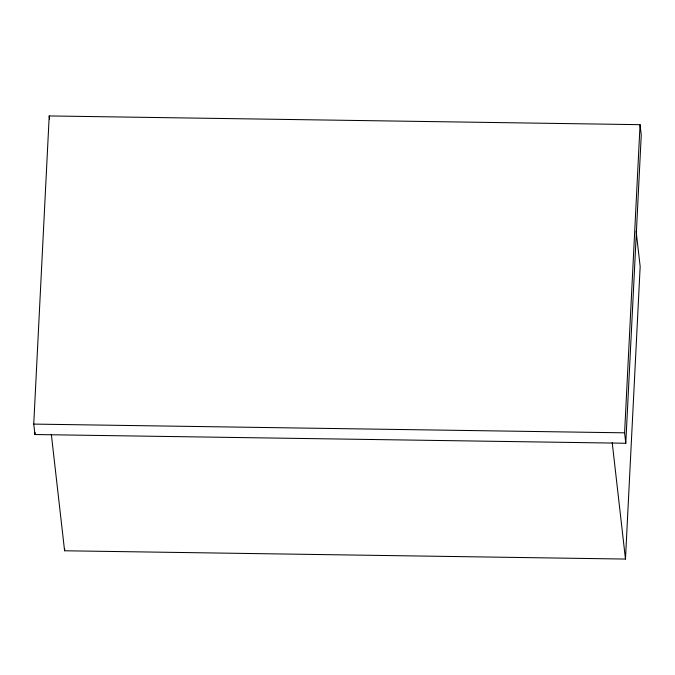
<?xml version="1.0" encoding="UTF-8"?>
<svg xmlns="http://www.w3.org/2000/svg" width="675" height="675" viewBox="0 0 675 675"><rect width="100%" height="100%" fill="white"/><g stroke="black" fill="none" stroke-linecap="round" stroke-linejoin="round"><path stroke-width="1.01" d="M33.75 424.094L49.216 115.94L640.06 124.672L641.25 135.093L625.784 443.256L34.94 434.523L33.75 424.094L624.594 432.827L625.784 443.256M34.94 434.523L35.041 432.422M636.128 231.171L640.162 266.532L625.472 559.06L64.589 550.775L64.69 548.851M624.594 432.827L640.06 124.672M612.208 442.597L625.472 559.06M49.216 115.94L49.57 119.07M51.325 434.312L64.589 550.775"/></g></svg>
